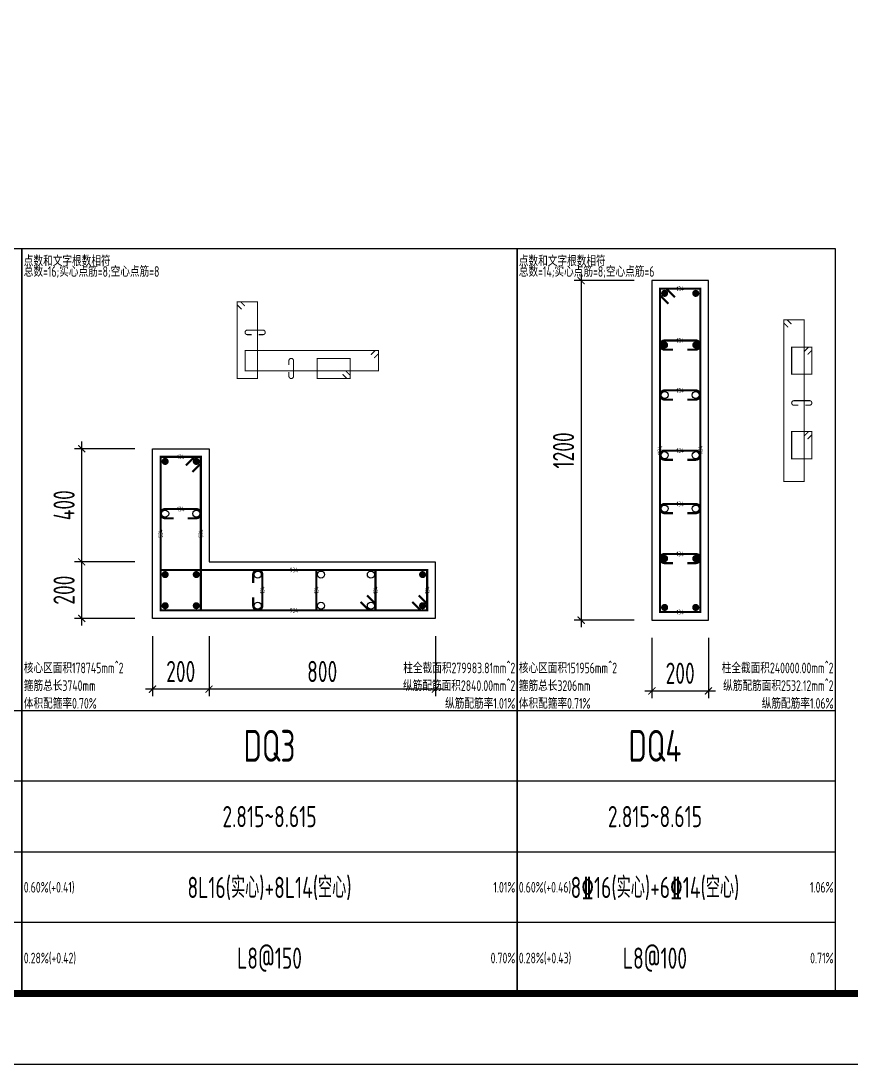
# Model space of a CAD drawing. Extents: x -461650 to 361314, y 245336 to 769729.
# Drawn here: x -77828 to -66088, y 538601 to 553348 of the extents above; entities that cross this region are included whole.
import ezdxf
from ezdxf.enums import TextEntityAlignment as Align

# ---------------------------------------------------------------- set-up
doc = ezdxf.new("R2010")
doc.units = 0
doc.header["$LTSCALE"] = 1000
doc.layers.get('0').update_dxf_attribs({"linetype": 'CONTINUOUS'})
doc.layers.get('DEFPOINTS').update_dxf_attribs({"linetype": 'CONTINUOUS'})
for name, color, linetype in [('-TK', 7, 'CONTINUOUS'), ('COLU_DE_DIM', 3, 'CONTINUOUS'), ('COLU_DE_TH', 7, 'CONTINUOUS'), ('LINK', 6, 'CONTINUOUS'), ('LINK-INDEX', 6, 'CONTINUOUS'), ('REIN', 6, 'CONTINUOUS'), ('TAB', 7, 'CONTINUOUS'), ('TAB_TEXT', 7, 'CONTINUOUS')]:
    doc.layers.add(name, color=color, linetype=linetype)
doc.layers.add('箍筋长度', color=3, linetype='CONTINUOUS', plot=False)
doc.layers.add('配箍校核', color=34, linetype='CONTINUOUS', plot=False)
doc.styles.add('BW_Rein', font='Tssdeng.shx', dxfattribs={"width": 0.7, "bigfont": 'hztxt.shx'})
doc.styles.add('TSSD_DIMENSION', font='Tssdeng.shx', dxfattribs={"width": 0.7, "bigfont": 'tssdchn.shx'})
doc.styles.add('TSSD_REIN', font='tssdeng.shx', dxfattribs={"width": 0.7, "height": 300, "bigfont": 'tssdchn.shx'})
doc.dimstyles.new('TSSD_25_100', dxfattribs={"dimtxt": 300, "dimasz": 100, "dimexe": 100, "dimexo": 250, "dimgap": 100, "dimtad": 1, "dimdec": 0, "dimlfac": 0.25, "dimzin": 0, "dimdsep": 46, "dimtxsty": 'TSSD_DIMENSION', "dimblk": 'ARCHTICK', "dimcen": 0, "dimdle": 100, "dimclrt": 7, "dimadec": 0, "dimazin": 0, "dimtfac": 1, "dimtdec": 0, "dimtix": 1, "dimtmove": 2, "dimatfit": 3, "dimldrblk": 'ARCHTICK', "dimfxl": 0, "dimtolj": 1, "dimtzin": 0, "dimarcsym": 0})

# ---------------------------------------------------------------- blocks, each defined once
blk = doc.blocks.new('A1')
blk.add_lwpolyline([(0, 59400), (0, 0), (84100, 0), (84100, 59400)], close=True)
at = {"const_width": 100}
blk.add_lwpolyline([(2500, 58400), (2500, 1000), (83100, 1000), (83100, 58400)], close=True, dxfattribs=at)
blk = doc.blocks.new('_ArchTick')
at = {"color": 0, "linetype": 'ByBlock', "const_width": 0.15}
blk.add_lwpolyline([(-0.5, -0.5), (0.5, 0.5)], dxfattribs=at)
blk = doc.blocks.new('*D3205')
at = {"layer": 'COLU_DE_DIM', "color": 0, "lineweight": -2}
for p, q in [((-75167, 544651), (-75167, 543801)), ((-71967, 544651), (-71967, 543801)), ((-71867, 543901), (-75267, 543901))]:
    blk.add_line(p, q, dxfattribs=at)
at = {"layer": 'DEFPOINTS', "color": 0}
for p in [(-75167, 544901), (-71967, 544901), (-75167, 543901)]:
    blk.add_point(p, dxfattribs=at)
at = {"layer": 'COLU_DE_DIM', "color": 0, "lineweight": -2, "xscale": 100, "yscale": 100, "zscale": 100, "rotation": 180}
blk.add_blockref('_ArchTick', (-75167, 543901), dxfattribs=at)
at = {"layer": 'COLU_DE_DIM', "color": 0, "lineweight": -2, "xscale": 100, "yscale": 100, "zscale": 100}
blk.add_blockref('_ArchTick', (-71967, 543901), dxfattribs=at)
at = {"layer": 'COLU_DE_DIM', "color": 7, "insert": (-73567, 544151), "char_height": 300, "attachment_point": 5, "style": 'TSSD_DIMENSION'}
blk.add_mtext('\\A1;800', dxfattribs=at)
blk = doc.blocks.new('*D3206')
at = {"layer": 'COLU_DE_DIM', "color": 0, "lineweight": -2}
for p, q in [((-75967, 544651), (-75967, 543801)), ((-75167, 544651), (-75167, 543801)), ((-75067, 543901), (-76067, 543901))]:
    blk.add_line(p, q, dxfattribs=at)
at = {"layer": 'DEFPOINTS', "color": 0}
for p in [(-75967, 544901), (-75167, 544901), (-75967, 543901)]:
    blk.add_point(p, dxfattribs=at)
at = {"layer": 'COLU_DE_DIM', "color": 0, "lineweight": -2, "xscale": 100, "yscale": 100, "zscale": 100, "rotation": 180}
blk.add_blockref('_ArchTick', (-75967, 543901), dxfattribs=at)
at = {"layer": 'COLU_DE_DIM', "color": 0, "lineweight": -2, "xscale": 100, "yscale": 100, "zscale": 100}
blk.add_blockref('_ArchTick', (-75167, 543901), dxfattribs=at)
at = {"layer": 'COLU_DE_DIM', "color": 7, "insert": (-75567, 544151), "char_height": 300, "attachment_point": 5, "style": 'TSSD_DIMENSION'}
blk.add_mtext('\\A1;200', dxfattribs=at)
blk = doc.blocks.new('*D3207')
at = {"layer": 'COLU_DE_DIM', "color": 0, "lineweight": -2}
for p, q in [((-76967, 544801), (-76967, 545801)), ((-76217, 545701), (-77067, 545701)), ((-76217, 544901), (-77067, 544901))]:
    blk.add_line(p, q, dxfattribs=at)
at = {"layer": 'DEFPOINTS', "color": 0}
for p in [(-76967, 545701), (-75967, 545701), (-75967, 544901)]:
    blk.add_point(p, dxfattribs=at)
at = {"layer": 'COLU_DE_DIM', "color": 0, "lineweight": -2, "xscale": 100, "yscale": 100, "zscale": 100}
for p, rotation in [((-76967, 545701), 90), ((-76967, 544901), 270)]:
    blk.add_blockref('_ArchTick', p, dxfattribs=dict(at, rotation=rotation))
at = {"layer": 'COLU_DE_DIM', "color": 7, "insert": (-77217, 545301), "char_height": 300, "attachment_point": 5, "rotation": 90, "style": 'TSSD_DIMENSION'}
blk.add_mtext('\\A1;200', dxfattribs=at)
blk = doc.blocks.new('*D3208')
at = {"layer": 'COLU_DE_DIM', "color": 0, "lineweight": -2}
for p, q in [((-76217, 547300), (-77067, 547300)), ((-76967, 545601), (-76967, 547400)), ((-76217, 545701), (-77067, 545701))]:
    blk.add_line(p, q, dxfattribs=at)
at = {"layer": 'DEFPOINTS', "color": 0}
for p in [(-76967, 547300), (-75967, 547300), (-75967, 545701)]:
    blk.add_point(p, dxfattribs=at)
at = {"layer": 'COLU_DE_DIM', "color": 0, "lineweight": -2, "xscale": 100, "yscale": 100, "zscale": 100}
for p, rotation in [((-76967, 547300), 90), ((-76967, 545701), 270)]:
    blk.add_blockref('_ArchTick', p, dxfattribs=dict(at, rotation=rotation))
at = {"layer": 'COLU_DE_DIM', "color": 7, "insert": (-77217, 546501), "char_height": 300, "attachment_point": 5, "rotation": 90, "style": 'TSSD_DIMENSION'}
blk.add_mtext('\\A1;400', dxfattribs=at)
blk = doc.blocks.new('*D3209')
at = {"layer": 'COLU_DE_DIM', "color": 0, "lineweight": -2}
for p, q in [((-69905, 549776), (-69905, 544776)), ((-69155, 549676), (-70005, 549676)), ((-69155, 544876), (-70005, 544876))]:
    blk.add_line(p, q, dxfattribs=at)
at = {"layer": 'DEFPOINTS', "color": 0}
for p in [(-68905, 549676), (-69905, 544876), (-68905, 544876)]:
    blk.add_point(p, dxfattribs=at)
at = {"layer": 'COLU_DE_DIM', "color": 0, "lineweight": -2, "xscale": 100, "yscale": 100, "zscale": 100}
for p, rotation in [((-69905, 549676), 90), ((-69905, 544876), 270)]:
    blk.add_blockref('_ArchTick', p, dxfattribs=dict(at, rotation=rotation))
at = {"layer": 'COLU_DE_DIM', "color": 7, "insert": (-70155, 547276), "char_height": 300, "attachment_point": 5, "rotation": 90, "style": 'TSSD_DIMENSION'}
blk.add_mtext('\\A1;1200', dxfattribs=at)
blk = doc.blocks.new('*D3210')
at = {"layer": 'COLU_DE_DIM', "color": 0, "lineweight": -2}
for p, q in [((-68905, 544626), (-68905, 543776)), ((-68105, 544626), (-68105, 543776)), ((-69005, 543876), (-68005, 543876))]:
    blk.add_line(p, q, dxfattribs=at)
at = {"layer": 'DEFPOINTS', "color": 0}
for p in [(-68905, 544876), (-68105, 544876), (-68105, 543876)]:
    blk.add_point(p, dxfattribs=at)
at = {"layer": 'COLU_DE_DIM', "color": 0, "lineweight": -2, "xscale": 100, "yscale": 100, "zscale": 100, "rotation": 180}
blk.add_blockref('_ArchTick', (-68905, 543876), dxfattribs=at)
at = {"layer": 'COLU_DE_DIM', "color": 0, "lineweight": -2, "xscale": 100, "yscale": 100, "zscale": 100}
blk.add_blockref('_ArchTick', (-68105, 543876), dxfattribs=at)
at = {"layer": 'COLU_DE_DIM', "color": 7, "insert": (-68505, 544126), "char_height": 300, "attachment_point": 5, "style": 'TSSD_DIMENSION'}
blk.add_mtext('\\A1;200', dxfattribs=at)

msp = doc.modelspace()

# ---------------------------------------------------------------- linework, layer by layer
at = {"layer": 'COLU_DE_TH'}
for points in [[(-68104.95, 549675.99), (-68904.95, 549675.99), (-68904.95, 544875.99), (-68104.95, 544875.99), (-68104.95, 549675.99)], [(-75967.3, 544900.78), (-75967.3, 547300.46), (-75167.3, 547300.46), (-75167.3, 545700.78), (-71967.3, 545700.78), (-71967.3, 544900.78), (-75967.3, 544900.78)]]:
    msp.add_lwpolyline(points, close=True, dxfattribs=at)
at = {"layer": 'LINK', "const_width": 30}
for points in [[(-68669.95, 549349.07), (-68789.95, 549469.07), (-68789.95, 549560.99), (-68219.95, 549560.99), (-68219.95, 544990.99), (-68789.95, 544990.99), (-68789.95, 549560.99), (-68698.02, 549560.99), (-68578.02, 549440.99)], [(-75402.3, 546973.53), (-75282.3, 547093.53), (-75282.3, 547185.46), (-75852.3, 547185.46), (-75852.3, 545015.78), (-75282.3, 545015.78), (-75282.3, 547185.46), (-75374.22, 547185.46), (-75494.22, 547065.46)], [(-72294.22, 545135.78), (-72174.22, 545015.78), (-72082.3, 545015.78), (-72082.3, 545585.78), (-75852.3, 545585.78), (-75852.3, 545015.78), (-72082.3, 545015.78), (-72082.3, 545107.7), (-72202.3, 545227.7)], [(-72932.94, 545227.7), (-72812.94, 545107.7), (-72812.94, 545015.78), (-73649.27, 545015.78), (-73649.27, 545585.78), (-72812.94, 545585.78), (-72812.94, 545015.78), (-72904.86, 545015.78), (-73024.86, 545135.78)]]:
    msp.add_lwpolyline(points, dxfattribs=at)
for points in [[(-68404.95, 548700.35), (-68284.95, 548700.35, 1), (-68284.95, 548830.35), (-68724.95, 548830.35, 1), (-68724.95, 548700.35), (-68604.95, 548700.35)], [(-68404.95, 547994.02), (-68284.95, 547994.02, 1), (-68284.95, 548124.02), (-68724.95, 548124.02, 1), (-68724.95, 547994.02), (-68604.95, 547994.02)], [(-68404.95, 547143.5), (-68284.95, 547143.5, 1), (-68284.95, 547273.5), (-68724.95, 547273.5, 1), (-68724.95, 547143.5), (-68604.95, 547143.5)], [(-68404.95, 546388.81), (-68284.95, 546388.81, 1), (-68284.95, 546518.81), (-68724.95, 546518.81, 1), (-68724.95, 546388.81), (-68604.95, 546388.81)], [(-75667.3, 546317.32), (-75787.3, 546317.32, -1), (-75787.3, 546447.32), (-75347.3, 546447.32, -1), (-75347.3, 546317.32), (-75467.3, 546317.32)], [(-68404.95, 545682.48), (-68284.95, 545682.48, 1), (-68284.95, 545812.48), (-68724.95, 545812.48, 1), (-68724.95, 545682.48), (-68604.95, 545682.48)], [(-74542.94, 545200.78), (-74542.94, 545080.78, 1), (-74412.94, 545080.78), (-74412.94, 545520.78, 1), (-74542.94, 545520.78), (-74542.94, 545400.78)]]:
    msp.add_lwpolyline(points, format="xyb", dxfattribs=at)
at = {"layer": 'LINK-INDEX', "const_width": 15}
for points in [[(-74707.28, 549270.98), (-74767.28, 549330.98), (-74767.28, 549376.94), (-74482.28, 549376.94), (-74482.28, 548292.11), (-74767.28, 548292.11), (-74767.28, 549376.94), (-74721.32, 549376.94), (-74661.32, 549316.94)], [(-66978.43, 549016.89), (-67038.43, 549076.89), (-67038.43, 549122.86), (-66753.43, 549122.86), (-66753.43, 546837.86), (-67038.43, 546837.86), (-67038.43, 549122.86), (-66992.47, 549122.86), (-66932.47, 549062.86)], [(-66749.39, 548677.23), (-66689.39, 548737.23), (-66643.43, 548737.23), (-66643.43, 548352.23), (-66928.43, 548352.23), (-66928.43, 548737.23), (-66643.43, 548737.23), (-66643.43, 548691.27), (-66703.43, 548631.27)], [(-72878.24, 548627.11), (-72818.24, 548687.11), (-72772.28, 548687.11), (-72772.28, 548402.11), (-74657.28, 548402.11), (-74657.28, 548687.11), (-72772.28, 548687.11), (-72772.28, 548641.15), (-72832.28, 548581.15)], [(-73232.28, 548398.07), (-73172.28, 548338.07), (-73172.28, 548292.11), (-73637.28, 548292.11), (-73637.28, 548577.11), (-73172.28, 548577.11), (-73172.28, 548292.11), (-73218.24, 548292.11), (-73278.24, 548352.11)], [(-66749.39, 547482.45), (-66689.39, 547542.45), (-66643.43, 547542.45), (-66643.43, 547157.45), (-66928.43, 547157.45), (-66928.43, 547542.45), (-66643.43, 547542.45), (-66643.43, 547496.49), (-66703.43, 547436.49)]]:
    msp.add_lwpolyline(points, dxfattribs=at)
for points in [[(-74464.78, 548912.02), (-74404.78, 548912.02, 1), (-74404.78, 548977.02), (-74624.78, 548977.02, 1), (-74624.78, 548912.02), (-74564.78, 548912.02)], [(-74037.28, 548384.61), (-74037.28, 548324.61, 1), (-73972.28, 548324.61), (-73972.28, 548544.61, 1), (-74037.28, 548544.61), (-74037.28, 548484.61)], [(-66735.93, 547914.12), (-66675.93, 547914.12, 1), (-66675.93, 547979.12), (-66895.93, 547979.12, 1), (-66895.93, 547914.12), (-66835.93, 547914.12)]]:
    msp.add_lwpolyline(points, format="xyb", dxfattribs=at)
at = {"layer": 'REIN', "const_width": 50}
for points in [[(-68724.95, 549520.99, 1), (-68724.95, 549470.99, 1), (-68724.95, 549520.99)], [(-68284.95, 549520.99, 1), (-68284.95, 549470.99, 1), (-68284.95, 549520.99)], [(-68724.95, 548790.35, 1), (-68724.95, 548740.35, 1), (-68724.95, 548790.35)], [(-68284.95, 548790.35, 1), (-68284.95, 548740.35, 1), (-68284.95, 548790.35)], [(-75762.3, 547120.46, -1), (-75812.3, 547120.46, -1), (-75762.3, 547120.46)], [(-75322.3, 547120.46, -1), (-75372.3, 547120.46, -1), (-75322.3, 547120.46)], [(-68724.95, 545772.48, 1), (-68724.95, 545722.48, 1), (-68724.95, 545772.48)], [(-68284.95, 545772.48, 1), (-68284.95, 545722.48, 1), (-68284.95, 545772.48)], [(-75762.3, 545520.78, -1), (-75812.3, 545520.78, -1), (-75762.3, 545520.78)], [(-75322.3, 545520.78, -1), (-75372.3, 545520.78, -1), (-75322.3, 545520.78)], [(-72122.3, 545520.78, -1), (-72172.3, 545520.78, -1), (-72122.3, 545520.78)], [(-75762.3, 545080.78, -1), (-75812.3, 545080.78, -1), (-75762.3, 545080.78)], [(-75322.3, 545080.78, -1), (-75372.3, 545080.78, -1), (-75322.3, 545080.78)], [(-72122.3, 545080.78, -1), (-72172.3, 545080.78, -1), (-72122.3, 545080.78)], [(-68724.95, 545080.99, 1), (-68724.95, 545030.99, 1), (-68724.95, 545080.99)], [(-68284.95, 545080.99, 1), (-68284.95, 545030.99, 1), (-68284.95, 545080.99)]]:
    msp.add_lwpolyline(points, format="xyb", close=True, dxfattribs=at)
at = {"layer": 'REIN'}
for centre in [(-68724.95, 548059.02), (-68284.95, 548059.02), (-68724.95, 547208.5), (-68284.95, 547208.5), (-75787.3, 546382.32), (-75347.3, 546382.32), (-68724.95, 546453.81), (-68284.95, 546453.81), (-74477.94, 545520.78), (-73584.27, 545520.78), (-72877.94, 545520.78), (-74477.94, 545080.78), (-73584.27, 545080.78), (-72877.94, 545080.78)]:
    msp.add_circle(centre, 50, dxfattribs=at)
at = {"layer": 'TAB'}
for points in [[(-84811.7, 550130.33), (-77811.7, 550130.33), (-77811.7, 539600.78), (-84811.7, 539600.78), (-84811.7, 550130.33), (-84811.7, 543600.78), (-77811.7, 543600.78), (-77811.7, 542600.78), (-84811.7, 542600.78), (-84811.7, 541600.78), (-77811.7, 541600.78), (-77811.7, 540600.78), (-84811.7, 540600.78)], [(-77811.7, 550130.33), (-70811.7, 550130.33), (-70811.7, 539600.78), (-77811.7, 539600.78), (-77811.7, 550130.33), (-77811.7, 543600.78), (-70811.7, 543600.78), (-70811.7, 542600.78), (-77811.7, 542600.78), (-77811.7, 541600.78), (-70811.7, 541600.78), (-70811.7, 540600.78), (-77811.7, 540600.78)], [(-70811.7, 550130.33), (-66311.7, 550130.33), (-66311.7, 539600.78), (-70811.7, 539600.78), (-70811.7, 550130.33), (-70811.7, 543600.78), (-66311.7, 543600.78), (-66311.7, 542600.78), (-70811.7, 542600.78), (-70811.7, 541600.78), (-66311.7, 541600.78), (-66311.7, 540600.78), (-70811.7, 540600.78)]]:
    msp.add_lwpolyline(points, dxfattribs=at)

# ---------------------------------------------------------------- block references
at = {"layer": '-TK'}
msp.add_blockref('A1', (-139511.89, 538600.78), dxfattribs=at)

# ---------------------------------------------------------------- texts
at = {"layer": 'TAB_TEXT', "style": 'TSSD_REIN', "width": 0.7}
for s, height, p in [('DQ3', 450, (-74311.7, 543100.78)), ('DQ4', 450, (-68861.7, 543100.78)), ('2.815~8.615', 300, (-74311.7, 542100.78)), ('2.815~8.615', 300, (-68861.7, 542100.78)), ('L8@150', 300, (-74311.7, 540100.78)), ('L8@100', 300, (-68861.7, 540100.78))]:
    msp.add_text(s, height=height, dxfattribs=at).set_placement(p, align=Align.MIDDLE)
at = {"layer": 'TAB_TEXT', "color": 1, "style": 'TSSD_REIN', "width": 0.7}
for s, p in [('8L16(实心)+8L14(空心)', (-74311.7, 541100.78)), ('8%%13216(实心)+6%%13214(空心)', (-68861.7, 541100.78))]:
    msp.add_text(s, height=300, dxfattribs=at).set_placement(p, align=Align.MIDDLE)
at = {"layer": '箍筋长度', "style": 'BW_Rein', "width": 0.7}
for s, rotation, p in [('134', 360, (-68504.95, 549560.99)), ('1134', 90, (-68789.95, 547275.99)), ('1134', 90, (-68219.95, 547275.99)), ('134', 0, (-75567.3, 547185.46)), ('534', 90, (-75852.3, 546100.62)), ('534', 90, (-75282.3, 546100.62)), ('134', 90.000008, (-74412.94, 545300.78)), ('134', 90.000008, (-73649.27, 545300.78)), ('134', 90.000008, (-72812.94, 545300.78)), ('134', 90, (-72082.3, 545300.78))]:
    msp.add_text(s, height=65, rotation=rotation, dxfattribs=at).set_placement(p, align=Align.MIDDLE_CENTER)
for s, p in [('134', (-68504.95, 548830.35)), ('134', (-68504.95, 548124.02)), ('134', (-68504.95, 547273.5)), ('134', (-68504.95, 546518.81)), ('134', (-75567.3, 546447.32)), ('134', (-68504.95, 545812.48)), ('934', (-73967.3, 545585.78)), ('934', (-73967.3, 545015.78)), ('134', (-68504.95, 544990.99))]:
    msp.add_text(s, height=65, dxfattribs=at).set_placement(p, align=Align.MIDDLE_CENTER)
at = {"layer": '配箍校核', "style": 'BW_Rein', "width": 0.7}
for s, p in [('点数和文字根数相符', (-77786.7, 549880.33)), ('点数和文字根数相符', (-70786.7, 549880.33)), ('总数=16;实心点筋=8;空心点筋=8', (-77786.7, 549730.33)), ('总数=14;实心点筋=8;空心点筋=6', (-70786.7, 549730.33)), ('核心区面积178745mm^ 2', (-77786.7, 544125.78)), ('核心区面积151956mm^ 2', (-70786.7, 544125.78)), ('箍筋总长3740mm', (-77786.7, 543875.78)), ('箍筋总长3206mm', (-70786.7, 543875.78)), ('体积配箍率0.70%', (-77786.7, 543625.78)), ('体积配箍率0.71%', (-70786.7, 543625.78))]:
    msp.add_text(s, height=150, dxfattribs=at).set_placement(p)
for s, p in [('柱全截面积279983.81mm^ 2', (-70836.7, 544125.78)), ('柱全截面积240000.00mm^ 2', (-66336.7, 544125.78)), ('纵筋配筋面积2840.00mm^ 2', (-70836.7, 543875.78)), ('纵筋配筋面积2532.12mm^ 2', (-66336.7, 543875.78)), ('纵筋配筋率1.01%', (-70836.7, 543625.78)), ('纵筋配筋率1.06%', (-66336.7, 543625.78))]:
    msp.add_text(s, height=150, dxfattribs=at).set_placement(p, align=Align.RIGHT)
for s, p in [('0.60%(+0.41)', (-77786.7, 541100.78)), ('0.60%(+0.46)', (-70786.7, 541100.78)), ('0.28%(+0.42)', (-77786.7, 540100.78)), ('0.28%(+0.43)', (-70786.7, 540100.78))]:
    msp.add_text(s, height=150, dxfattribs=at).set_placement(p, align=Align.MIDDLE_LEFT)
for s, p in [('1.01%', (-70836.7, 541100.78)), ('1.06%', (-66336.7, 541100.78)), ('0.70%', (-70836.7, 540100.78)), ('0.71%', (-66336.7, 540100.78))]:
    msp.add_text(s, height=150, dxfattribs=at).set_placement(p, align=Align.MIDDLE_RIGHT)

# ---------------------------------------------------------------- dimensions: what is measured, and where the dimension line sits
at = {"layer": 'COLU_DE_DIM'}
for base, p1, p2, angle, picture, middle in [((-69904.95, 544875.99), (-68904.95, 549675.99), (-68904.95, 544875.99), 270, '*D3209', (-70154.95, 547275.99)), ((-76967.3, 547300.46), (-75967.3, 545700.78), (-75967.3, 547300.46), 90, '*D3208', (-77217.3, 546500.62)), ((-76967.3, 545700.78), (-75967.3, 544900.78), (-75967.3, 545700.78), 90, '*D3207', (-77217.3, 545300.78)), ((-75967.3, 543900.78), (-75167.3, 544900.78), (-75967.3, 544900.78), 180, '*D3206', (-75567.3, 544150.78)), ((-75167.3, 543900.78), (-71967.3, 544900.78), (-75167.3, 544900.78), 180, '*D3205', (-73567.3, 544150.78)), ((-68104.95, 543875.99), (-68904.95, 544875.99), (-68104.95, 544875.99), 360, '*D3210', (-68504.95, 544125.99))]:
    dim = msp.add_linear_dim(base=base, p1=p1, p2=p2, angle=angle, dimstyle='TSSD_25_100', dxfattribs=at)
    dim.commit()
    dim.dimension.update_dxf_attribs({"geometry": picture, "text_midpoint": middle})

doc.saveas('drawing.dxf')
